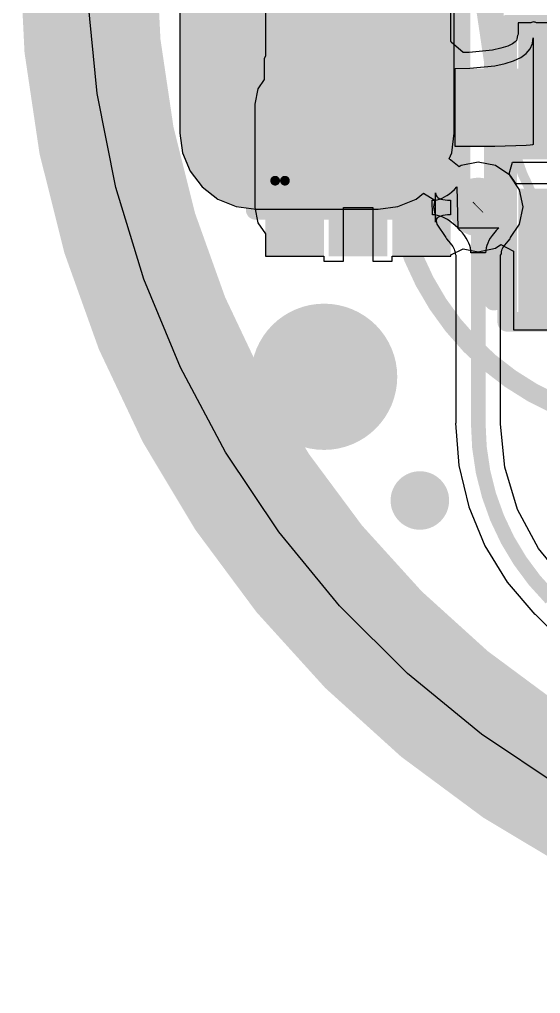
# Model space of a CAD drawing. Header units: millimetres. Extents: x 55.2 to 76.6, y 56.7 to 78.1.
# Drawn here: x 55.21 to 60.55, y 56.74 to 66.73 of the extents above; entities that cross this region are included whole.
import ezdxf

# ---------------------------------------------------------------- set-up
doc = ezdxf.new("R2010")
doc.units = ezdxf.units.MM
for name, color, linetype in [('BottomLayer', 5, 'Continuous'), ('BottomOverlay', 54, 'Continuous'), ('BottomPaste', 16, 'Continuous'), ('BottomSolder', 6, 'Continuous'), ('Mechanical1', 6, 'Continuous'), ('Mechanical13', 56, 'Continuous'), ('MultiLayer', 9, 'Continuous'), ('PadHoleLayer', 156, 'Continuous'), ('TopLayer', 1, 'Continuous'), ('TopOverlay', 2, 'Continuous'), ('TopPaste', 8, 'Continuous'), ('TopSolder', 216, 'Continuous'), ('ViaHoleLayer', 16, 'Continuous')]:
    doc.layers.add(name, color=color, linetype=linetype)

# ---------------------------------------------------------------- blocks, each defined once
blk = doc.blocks.new('LINX_CELL_HOLDER_SMT_1225_B_4')
at = {"layer": 'BottomLayer', "const_width": 0.625}
for points in [[(6.7125, 1.875, 1), (7.3375, 1.875, 1)], [(7.9625, 1.875, 1), (8.5875, 1.875, 1)]]:
    blk.add_lwpolyline(points, format="xyb", close=True, dxfattribs=at)
at = {"layer": 'BottomLayer'}
for points in [[(7.025, -2.6), (8.275, -2.6), (7.025, 2.5), (8.275, 2.5)], [(6.4, -1.975), (8.9, -1.975), (6.4, 1.875), (8.9, 1.875)]]:
    blk.add_solid(points, dxfattribs=at)
at = {"layer": 'BottomOverlay', "const_width": 0.1}
for points in [[(6, 0, 1), (-6, 0, 1)], [(6.7, 2.9, 1), (6.8, 2.9, 1)], [(6.7, 2.9, 1), (6.8, 2.9, 1)]]:
    blk.add_lwpolyline(points, format="xyb", close=True, dxfattribs=at)
at = {"layer": 'BottomOverlay', "const_width": 0.2}
blk.add_lwpolyline([(2, 4, -0.580324), (6.75, 2.9)], format="xyb", dxfattribs=at)
blk.add_lwpolyline([(6.75, 2.9), (6.75, -2.9)], dxfattribs=at)
at = {"layer": 'BottomPaste', "const_width": 0.625}
for points in [[(6.7125, 1.875, 1), (7.3375, 1.875, 1)], [(7.9625, 1.875, 1), (8.5875, 1.875, 1)]]:
    blk.add_lwpolyline(points, format="xyb", close=True, dxfattribs=at)
at = {"layer": 'BottomPaste'}
for points in [[(7.025, -2.6), (8.275, -2.6), (7.025, 2.5), (8.275, 2.5)], [(6.4, -1.975), (8.9, -1.975), (6.4, 1.875), (8.9, 1.875)]]:
    blk.add_solid(points, dxfattribs=at)
at = {"layer": 'BottomSolder', "const_width": 0.775}
for points in [[(6.6375, 1.875, 1), (7.4125, 1.875, 1)], [(7.8875, 1.875, 1), (8.6625, 1.875, 1)]]:
    blk.add_lwpolyline(points, format="xyb", close=True, dxfattribs=at)
at = {"layer": 'BottomSolder'}
for points in [[(7.025, -2.75), (8.275, -2.75), (7.025, 2.65), (8.275, 2.65)], [(6.25, -1.975), (9.05, -1.975), (6.25, 1.875), (9.05, 1.875)]]:
    blk.add_solid(points, dxfattribs=at)
blk = doc.blocks.new('C1608_0603_11')
at = {"layer": 'Mechanical13', "const_width": 0.2}
for points in [[(1.524, 0.762), (-1.524, 0.762)], [(-1.524, -0.762), (-1.524, 0.762)], [(1.524, -0.762), (1.524, 0.762)], [(-1.524, -0.762), (1.524, -0.762)]]:
    blk.add_lwpolyline(points, dxfattribs=at)
at = {"layer": 'Mechanical13', "const_width": 0.1}
for points in [[(-1.574, 0.762, 1), (-1.474, 0.762, 1)], [(-1.574, 0.762, 1), (-1.474, 0.762, 1)], [(1.474, 0.762, 1), (1.574, 0.762, 1)], [(1.474, 0.762, 1), (1.574, 0.762, 1)], [(-1.574, -0.762, 1), (-1.474, -0.762, 1)], [(-1.574, -0.762, 1), (-1.474, -0.762, 1)], [(1.474, -0.762, 1), (1.574, -0.762, 1)], [(1.474, -0.762, 1), (1.574, -0.762, 1)]]:
    blk.add_lwpolyline(points, format="xyb", close=True, dxfattribs=at)
at = {"layer": 'TopLayer'}
for points in [[(-1.3932, -0.4986), (-0.2932, -0.4986), (-1.3932, 0.5014), (-0.2932, 0.5014)], [(0.3068, -0.4986), (1.4068, -0.4986), (0.3068, 0.5014), (1.4068, 0.5014)]]:
    blk.add_solid(points, dxfattribs=at)
at = {"layer": 'TopOverlay', "const_width": 0.2}
for points in [[(1.3068, 0.9014), (-1.7932, 0.9014)], [(-1.7932, -0.8986), (-1.7932, 0.9014)], [(1.3068, -0.8986), (-1.7932, -0.8986)]]:
    blk.add_lwpolyline(points, dxfattribs=at)
at = {"layer": 'TopOverlay', "const_width": 0.1}
for points in [[(-1.8432, 0.9014, 1), (-1.7432, 0.9014, 1)], [(-1.8432, 0.9014, 1), (-1.7432, 0.9014, 1)], [(1.2568, 0.9014, 1), (1.3568, 0.9014, 1)], [(-1.8432, -0.8986, 1), (-1.7432, -0.8986, 1)], [(-1.8432, -0.8986, 1), (-1.7432, -0.8986, 1)], [(1.2568, -0.8986, 1), (1.3568, -0.8986, 1)]]:
    blk.add_lwpolyline(points, format="xyb", close=True, dxfattribs=at)
at = {"layer": 'TopPaste'}
for points in [[(-1.3932, -0.4986), (-0.2932, -0.4986), (-1.3932, 0.5014), (-0.2932, 0.5014)], [(0.3068, -0.4986), (1.4068, -0.4986), (0.3068, 0.5014), (1.4068, 0.5014)]]:
    blk.add_solid(points, dxfattribs=at)
at = {"layer": 'TopSolder'}
for points in [[(-1.5432, -0.6486), (-0.1432, -0.6486), (-1.5432, 0.6514), (-0.1432, 0.6514)], [(0.1568, -0.6486), (1.5568, -0.6486), (0.1568, 0.6514), (1.5568, 0.6514)]]:
    blk.add_solid(points, dxfattribs=at)
blk = doc.blocks.new('DRV_14')
at = {"layer": 'TopLayer'}
for points in [[(-0.8, 0.675), (-0.5, 0.675), (-0.8, 1.375), (-0.5, 1.375)], [(-0.15, 0.675), (0.15, 0.675), (-0.15, 1.375), (0.15, 1.375)], [(0.5, 0.675), (0.8, 0.675), (0.5, 1.375), (0.8, 1.375)], [(-0.8, -0.5001), (0.8, -0.5001), (-0.8, 0.4999), (0.8, 0.4999)], [(-0.8, -1.375), (-0.5, -1.375), (-0.8, -0.675), (-0.5, -0.675)], [(-0.15, -1.375), (0.15, -1.375), (-0.15, -0.675), (0.15, -0.675)], [(0.5, -1.375), (0.8, -1.375), (0.5, -0.675), (0.8, -0.675)]]:
    blk.add_solid(points, dxfattribs=at)
at = {"layer": 'TopOverlay', "const_width": 0.2}
for points in [[(-1.05, 1.05), (1.05, 1.05)], [(-1.05, -1.05), (-1.05, 1.05)], [(1.05, -1.05), (1.05, 1.05)], [(-1.05, -1.05), (1.05, -1.05)]]:
    blk.add_lwpolyline(points, dxfattribs=at)
at = {"layer": 'TopOverlay'}
for points, const_width in [([(-1.1, 1.05, 1), (-1, 1.05, 1)], 0.1), ([(-1.1, 1.05, 1), (-1, 1.05, 1)], 0.1), ([(1, 1.05, 1), (1.1, 1.05, 1)], 0.1), ([(1, 1.05, 1), (1.1, 1.05, 1)], 0.1), ([(-0.75, -0.75, 1), (-0.85, -0.75, 1)], 0.1), ([(-0.875, -0.75, 1), (-0.825, -0.75, 1)], 0.05), ([(-0.775, -0.75, 1), (-0.725, -0.75, 1)], 0.05), ([(-1.1, -1.05, 1), (-1, -1.05, 1)], 0.1), ([(-1.1, -1.05, 1), (-1, -1.05, 1)], 0.1), ([(1, -1.05, 1), (1.1, -1.05, 1)], 0.1), ([(1, -1.05, 1), (1.1, -1.05, 1)], 0.1)]:
    blk.add_lwpolyline(points, format="xyb", close=True, dxfattribs=dict(at, const_width=const_width))
at = {"layer": 'TopPaste'}
for points in [[(-0.8, 0.675), (-0.5, 0.675), (-0.8, 1.375), (-0.5, 1.375)], [(-0.15, 0.675), (0.15, 0.675), (-0.15, 1.375), (0.15, 1.375)], [(0.5, 0.675), (0.8, 0.675), (0.5, 1.375), (0.8, 1.375)], [(-0.8, -1.375), (-0.5, -1.375), (-0.8, -0.675), (-0.5, -0.675)], [(-0.15, -1.375), (0.15, -1.375), (-0.15, -0.675), (0.15, -0.675)], [(0.5, -1.375), (0.8, -1.375), (0.5, -0.675), (0.8, -0.675)]]:
    blk.add_solid(points, dxfattribs=at)
at = {"layer": 'TopSolder'}
for points in [[(-0.95, 0.525), (-0.35, 0.525), (-0.95, 1.525), (-0.35, 1.525)], [(-0.3, 0.525), (0.3, 0.525), (-0.3, 1.525), (0.3, 1.525)], [(0.35, 0.525), (0.95, 0.525), (0.35, 1.525), (0.95, 1.525)], [(-0.95, -1.525), (-0.35, -1.525), (-0.95, -0.525), (-0.35, -0.525)], [(-0.3, -1.525), (0.3, -1.525), (-0.3, -0.525), (0.3, -0.525)], [(0.35, -1.525), (0.95, -1.525), (0.35, -0.525), (0.95, -0.525)]]:
    blk.add_solid(points, dxfattribs=at)

msp = doc.modelspace()

# ---------------------------------------------------------------- linework, layer by layer
at = {"layer": 'BottomLayer'}
for p, q in [((56.8563, 69.412), (56.8563, 65.562)), ((59.6697, 65.562), (59.6697, 69.412)), ((56.0093, 65.9679), (55.913, 66.9457)), ((56.201, 65.0043), (56.0093, 65.9679)), ((56.8563, 65.562), (56.8829, 65.3597)), ((59.6431, 65.3597), (59.6697, 65.562)), ((56.8829, 65.3597), (56.961, 65.1712)), ((59.6178, 65.2986), (59.6431, 65.3597)), ((59.7204, 65.2144), (59.6178, 65.2986)), ((59.9156, 65.2625), (59.74, 65.2275)), ((60.0911, 65.2275), (59.9156, 65.2625)), ((56.961, 65.1712), (57.0853, 65.0093)), ((59.74, 65.2275), (59.7204, 65.2144)), ((60.24, 65.1281), (60.0911, 65.2275)), ((60.3394, 64.9792), (60.24, 65.1281)), ((56.4862, 64.064), (56.201, 65.0043)), ((57.0853, 65.0093), (57.2472, 64.885)), ((59.2788, 64.885), (59.3551, 64.9435)), ((59.3551, 64.9435), (59.4703, 64.8719)), ((60.3744, 64.8036), (60.3394, 64.9792)), ((57.2472, 64.885), (57.4357, 64.8069)), ((59.0903, 64.8069), (59.2788, 64.885)), ((59.4703, 64.8719), (59.4567, 64.8036)), ((57.4357, 64.8069), (57.638, 64.7803)), ((57.638, 64.7803), (58.888, 64.7803)), ((58.888, 64.7803), (59.0903, 64.8069)), ((59.4567, 64.8036), (59.4917, 64.6281)), ((60.3394, 64.6281), (60.3744, 64.8036)), ((59.4917, 64.6281), (59.5833, 64.4909)), ((59.7312, 64.563), (59.7056, 64.5894)), ((59.7056, 64.5894), (60.1256, 64.5894)), ((59.7542, 64.5368), (59.7312, 64.563)), ((59.7744, 64.5108), (59.7542, 64.5368)), ((60.0999, 64.563), (60.0567, 64.5108)), ((60.1256, 64.5894), (60.0999, 64.563)), ((60.2478, 64.4909), (60.3394, 64.6281)), ((59.5833, 64.4909), (59.5891, 64.4762)), ((59.5891, 64.4762), (59.6118, 64.4529)), ((59.6118, 64.4529), (59.6289, 64.4334)), ((59.6289, 64.4334), (59.643, 64.4153)), ((59.792, 64.4849), (59.7744, 64.5108)), ((59.8068, 64.4592), (59.792, 64.4849)), ((59.819, 64.4336), (59.8068, 64.4592)), ((59.8284, 64.4083), (59.819, 64.4336)), ((60.0122, 64.4336), (60.0027, 64.4083)), ((60.0243, 64.4592), (60.0122, 64.4336)), ((60.0392, 64.4849), (60.0243, 64.4592)), ((60.0567, 64.5108), (60.0392, 64.4849)), ((60.1867, 64.4132), (60.2209, 64.4545)), ((60.2209, 64.4545), (60.242, 64.4762)), ((60.242, 64.4762), (60.2478, 64.4909)), ((59.643, 64.4153), (59.6543, 64.3986)), ((59.6543, 64.3986), (59.663, 64.3836)), ((59.663, 64.3836), (59.6693, 64.3703)), ((59.6693, 64.3703), (59.6736, 64.3588)), ((59.6736, 64.3588), (59.6762, 64.349)), ((59.6762, 64.349), (59.6776, 64.3406)), ((59.6776, 64.3406), (59.6784, 64.3244)), ((59.8352, 64.3831), (59.8284, 64.4083)), ((59.8392, 64.358), (59.8352, 64.3831)), ((59.8406, 64.3332), (59.8392, 64.358)), ((59.9906, 64.3332), (59.8406, 64.3332)), ((59.9919, 64.358), (59.9906, 64.3332)), ((59.996, 64.3831), (59.9919, 64.358)), ((60.0027, 64.4083), (59.996, 64.3831)), ((60.1527, 64.3244), (60.1536, 64.3406)), ((60.1536, 64.3406), (60.1549, 64.349)), ((60.1549, 64.349), (60.1575, 64.3588)), ((60.1575, 64.3588), (60.1618, 64.3703)), ((60.1618, 64.3703), (60.1681, 64.3836)), ((60.1681, 64.3836), (60.1768, 64.3986)), ((60.1768, 64.3986), (60.1867, 64.4132)), ((59.6784, 64.3244), (59.6861, 64.3083)), ((59.6861, 64.3083), (59.6861, 62.5865)), ((60.145, 64.3083), (60.1527, 64.3244)), ((60.145, 62.5865), (60.145, 64.3083)), ((56.8622, 63.1563), (56.4862, 64.064)), ((57.3254, 62.2898), (56.8622, 63.1563)), ((59.6861, 62.5865), (59.682, 62.5865)), ((59.682, 62.5865), (59.7162, 62.1527)), ((60.1431, 62.577), (60.145, 62.5865)), ((60.1866, 62.1352), (60.1431, 62.577)), ((57.8712, 61.4728), (57.3254, 62.2898)), ((59.7162, 62.1527), (59.8178, 61.7295)), ((60.3182, 61.7012), (60.1866, 62.1352)), ((59.8178, 61.7295), (59.9843, 61.3274)), ((60.532, 61.3013), (60.3182, 61.7012)), ((58.4946, 60.7133), (57.8712, 61.4728)), ((59.9843, 61.3274), (60.2117, 60.9563)), ((60.8136, 60.9581), (60.532, 61.3013)), ((60.2117, 60.9563), (60.4944, 60.6254)), ((59.1893, 60.0186), (58.4946, 60.7133)), ((60.4944, 60.6254), (60.4973, 60.6283)), ((60.4973, 60.6283), (61.6068, 59.5187)), ((59.9488, 59.3952), (59.1893, 60.0186)), ((60.7658, 58.8494), (59.9488, 59.3952))]:
    msp.add_line(p, q, dxfattribs=at)
for points, const_width in [([(59.7656, 64.8036, 1), (60.0656, 64.8036, 1)], 0.3), ([(59.8781, 64.8036, 1), (59.9531, 64.8036, 1)], 0.075), ([(59.8781, 62.5865, 1), (59.9531, 62.5865, 1)], 0.075), ([(59.8781, 62.5865, 1), (59.9531, 62.5865, 1)], 0.075), ([(59.1671, 61.7933, 1), (59.4671, 61.7933, 1)], 0.3)]:
    msp.add_lwpolyline(points, format="xyb", close=True, dxfattribs=dict(at, const_width=const_width))
at = {"layer": 'BottomLayer', "const_width": 0.15}
msp.add_lwpolyline([(59.9156, 62.5865), (59.9156, 64.8036)], dxfattribs=at)
msp.add_lwpolyline([(60.6595, 60.7905, -0.198912), (59.9156, 62.5865)], format="xyb", dxfattribs=at)
at = {"layer": 'BottomSolder', "const_width": 0.15}
msp.add_lwpolyline([(58.2603, 63.062, 1), (58.4103, 63.062, 1)], format="xyb", close=True, dxfattribs=at)
at = {"layer": 'Mechanical1', "const_width": 0.2}
msp.add_lwpolyline([(75.913, 67.437, 1), (55.913, 67.437, 1)], format="xyb", close=True, dxfattribs=at)
at = {"layer": 'MultiLayer', "const_width": 0.3}
for points in [[(59.7656, 64.8036, 1), (60.0656, 64.8036, 1)], [(59.1671, 61.7933, 1), (59.4671, 61.7933, 1)]]:
    msp.add_lwpolyline(points, format="xyb", close=True, dxfattribs=at)
at = {"layer": 'PadHoleLayer', "const_width": 0.75}
msp.add_lwpolyline([(57.9603, 63.062, 1), (58.7103, 63.062, 1)], format="xyb", close=True, dxfattribs=at)
at = {"layer": 'TopLayer'}
for p, q in [((57.7337, 67.1517), (57.7337, 66.3527)), ((59.6337, 66.5018), (59.6337, 67.1517)), ((56.0093, 65.9679), (55.913, 66.9457)), ((60.456, 66.6923), (60.3254, 66.6923)), ((60.3254, 66.6923), (60.3254, 66.5743)), ((60.4785, 66.7016), (60.456, 66.6923)), ((60.489, 66.6973), (60.4785, 66.7016)), ((60.4999, 66.7002), (60.489, 66.6973)), ((60.5135, 66.6923), (60.4999, 66.7002)), ((61.4189, 66.6923), (60.5135, 66.6923)), ((60.3175, 66.5607), (60.3126, 66.5239)), ((60.3254, 66.5743), (60.3175, 66.5607)), ((60.4705, 66.4791), (60.4785, 66.5392)), ((60.4785, 66.5392), (60.4785, 65.4453)), ((59.637, 66.4924), (59.6337, 66.5018)), ((59.7607, 66.387), (59.637, 66.4924)), ((60.1485, 66.4306), (60.0615, 66.4121)), ((60.2179, 66.4531), (60.1485, 66.4306)), ((60.2664, 66.4765), (60.2179, 66.4531)), ((60.2948, 66.4974), (60.2664, 66.4765)), ((60.3076, 66.5125), (60.2948, 66.4974)), ((60.3126, 66.5239), (60.3076, 66.5125)), ((60.4465, 66.4254), (60.4705, 66.4791)), ((57.7337, 66.3527), (57.7213, 66.3228)), ((59.8208, 66.3883), (59.7607, 66.387)), ((60.0615, 66.4121), (59.8208, 66.3883)), ((60.2785, 66.302), (60.3505, 66.3368)), ((60.3505, 66.3368), (60.4065, 66.3779)), ((60.4065, 66.3779), (60.4465, 66.4254)), ((57.7213, 66.3228), (57.7213, 66.1102)), ((59.8305, 66.2261), (60.0865, 66.2514)), ((60.0865, 66.2514), (60.1905, 66.2735)), ((60.1905, 66.2735), (60.2785, 66.302)), ((59.6785, 66.2229), (59.8305, 66.2261)), ((59.6785, 65.4229), (59.6785, 66.2229)), ((57.7213, 66.1102), (57.6569, 66.0138)), ((56.201, 65.0043), (56.0093, 65.9679)), ((57.6569, 66.0138), (57.6259, 65.8577)), ((57.6259, 65.8577), (57.6259, 65.8577)), ((57.6259, 65.8577), (57.6259, 64.7979)), ((60.4065, 65.4339), (60.0865, 65.425)), ((60.4465, 65.4373), (60.4065, 65.4339)), ((60.4705, 65.4411), (60.4465, 65.4373)), ((60.4785, 65.4453), (60.4705, 65.4411)), ((60.0865, 65.425), (59.6785, 65.4229)), ((60.2315, 65.142), (60.2679, 65.2622)), ((60.2679, 65.2622), (60.7204, 65.2622)), ((60.305, 65.0423), (60.2315, 65.142)), ((60.8254, 65.0423), (60.305, 65.0423)), ((56.4862, 64.064), (56.201, 65.0043)), ((59.4776, 64.6479), (59.4776, 64.9479)), ((59.4776, 64.9479), (59.4791, 64.9336)), ((59.4791, 64.9336), (59.4837, 64.9209)), ((59.5949, 64.9221), (59.6204, 64.9398)), ((59.6204, 64.9398), (59.6459, 64.9603)), ((59.6459, 64.9603), (59.6716, 64.9835)), ((59.6716, 64.9835), (59.6973, 65.0095)), ((59.6973, 65.0095), (59.7054, 64.5896)), ((59.4437, 64.8729), (59.4687, 64.8742)), ((59.4466, 64.7229), (59.4437, 64.8729)), ((59.4687, 64.8742), (59.4937, 64.8783)), ((59.4837, 64.9209), (59.4914, 64.9096)), ((59.4914, 64.9096), (59.5021, 64.8999)), ((59.4937, 64.8783), (59.5189, 64.8852)), ((59.5021, 64.8999), (59.5159, 64.8916)), ((59.5159, 64.8916), (59.5327, 64.8849)), ((59.5189, 64.8852), (59.5441, 64.8947)), ((59.5327, 64.8849), (59.5526, 64.8796)), ((59.5441, 64.8947), (59.5695, 64.907)), ((59.5526, 64.8796), (59.5756, 64.8759)), ((59.5695, 64.907), (59.5949, 64.9221)), ((59.5756, 64.8759), (59.6016, 64.8736)), ((59.6016, 64.8736), (59.6307, 64.8729)), ((59.6307, 64.8729), (59.6307, 64.7229)), ((57.6259, 64.7979), (57.6569, 64.6418)), ((58.5337, 64.2479), (58.5337, 64.7979)), ((58.5337, 64.7979), (58.8337, 64.7979)), ((58.8337, 64.7979), (58.8337, 64.2479)), ((57.6569, 64.6418), (57.7337, 64.5269)), ((59.4714, 64.7215), (59.4466, 64.7229)), ((59.4963, 64.7175), (59.4714, 64.7215)), ((59.4791, 64.6621), (59.4776, 64.6479)), ((59.4837, 64.6749), (59.4791, 64.6621)), ((59.4914, 64.6861), (59.4837, 64.6749)), ((59.5021, 64.6959), (59.4914, 64.6861)), ((59.5216, 64.7109), (59.4963, 64.7175)), ((59.5159, 64.7041), (59.5021, 64.6959)), ((59.5327, 64.7109), (59.5159, 64.7041)), ((59.5471, 64.7015), (59.5216, 64.7109)), ((59.5526, 64.7161), (59.5327, 64.7109)), ((59.5728, 64.6895), (59.5471, 64.7015)), ((59.5756, 64.7199), (59.5526, 64.7161)), ((59.5988, 64.6749), (59.5728, 64.6895)), ((59.6016, 64.7221), (59.5756, 64.7199)), ((59.6251, 64.6576), (59.5988, 64.6749)), ((59.6307, 64.7229), (59.6016, 64.7221)), ((59.6784, 64.6149), (59.6251, 64.6576)), ((59.7054, 64.5896), (59.6784, 64.6149)), ((57.7337, 64.5269), (57.7337, 64.2979)), ((59.6337, 64.3125), (59.7607, 64.3756)), ((59.7607, 64.3756), (59.9156, 64.3448)), ((59.9156, 64.3448), (60.0911, 64.3798)), ((60.0911, 64.3798), (60.1484, 64.418)), ((60.1484, 64.418), (60.2754, 64.3502)), ((60.2754, 64.3502), (60.2754, 63.5423)), ((57.7337, 64.2979), (58.3337, 64.2979)), ((58.3337, 64.2979), (58.3337, 64.2479)), ((58.3337, 64.2479), (58.5337, 64.2479)), ((58.8337, 64.2479), (59.0337, 64.2479)), ((59.0337, 64.2479), (59.0337, 64.2979)), ((59.0337, 64.2979), (59.6337, 64.2979)), ((59.6337, 64.2979), (59.6337, 64.3125)), ((56.8622, 63.1563), (56.4862, 64.064)), ((60.2754, 63.5423), (60.8254, 63.5423)), ((57.3254, 62.2898), (56.8622, 63.1563)), ((57.8712, 61.4728), (57.3254, 62.2898)), ((58.4946, 60.7133), (57.8712, 61.4728)), ((59.1893, 60.0186), (58.4946, 60.7133)), ((59.9488, 59.3952), (59.1893, 60.0186)), ((60.7658, 58.8494), (59.9488, 59.3952))]:
    msp.add_line(p, q, dxfattribs=at)
for points, const_width in [([(58.6837, 66.8479), (58.6837, 67.6663)], 0.3), ([(58.6838, 65.8229), (60.7204, 65.8229)], 0.8), ([(58.0337, 65.8577), (58.038, 65.862)], 0.5), ([(58.0337, 64.7979), (58.0337, 65.8577)], 0.5), ([(59.3337, 64.7979), (59.9098, 64.7979)], 0.15), ([(59.9098, 64.7979), (59.9156, 64.8036)], 0.15)]:
    msp.add_lwpolyline(points, dxfattribs=dict(at, const_width=const_width))
for points, const_width in [([(58.6087, 66.8479, 1), (58.7587, 66.8479, 1)], 0.15), ([(58.4838, 65.8229, 1), (58.8838, 65.8229, 1)], 0.4), ([(60.5204, 65.8229, 1), (60.9204, 65.8229, 1)], 0.4), ([(57.9087, 65.8577, 1), (58.1587, 65.8577, 1)], 0.25), ([(57.9087, 65.8577, 1), (58.1587, 65.8577, 1)], 0.25), ([(57.913, 65.862, 1), (58.163, 65.862, 1)], 0.25), ([(57.9087, 64.7979, 1), (58.1587, 64.7979, 1)], 0.25), ([(59.7656, 64.8036, 1), (60.0656, 64.8036, 1)], 0.3), ([(59.2962, 64.7979, 1), (59.3712, 64.7979, 1)], 0.075), ([(59.8723, 64.7979, 1), (59.9473, 64.7979, 1)], 0.075), ([(59.8723, 64.7979, 1), (59.9473, 64.7979, 1)], 0.075), ([(59.8781, 64.8036, 1), (59.9531, 64.8036, 1)], 0.075), ([(59.1671, 61.7933, 1), (59.4671, 61.7933, 1)], 0.3)]:
    msp.add_lwpolyline(points, format="xyb", close=True, dxfattribs=dict(at, const_width=const_width))
at = {"layer": 'TopSolder'}
for points, const_width in [([(75.913, 67.437, 1), (55.913, 67.437, 1)], 1.4), ([(58.2603, 63.062, 1), (58.4103, 63.062, 1)], 0.15)]:
    msp.add_lwpolyline(points, format="xyb", close=True, dxfattribs=dict(at, const_width=const_width))
at = {"layer": 'ViaHoleLayer', "const_width": 0.15}
for points in [[(59.8406, 64.8036, 1), (59.9906, 64.8036, 1)], [(59.2421, 61.7933, 1), (59.3921, 61.7933, 1)]]:
    msp.add_lwpolyline(points, format="xyb", close=True, dxfattribs=at)

# ---------------------------------------------------------------- block references
for name, p, rotation in [('LINX_CELL_HOLDER_SMT_1225_B_4', (65.913, 67.437), 180), ('DRV_14', (58.6837, 65.8229), 359.9999981798251), ('C1608_0603_11', (60.974, 65.1491), 270)]:
    msp.add_blockref(name, p, dxfattribs=dict(rotation=rotation))

doc.saveas('drawing.dxf')
